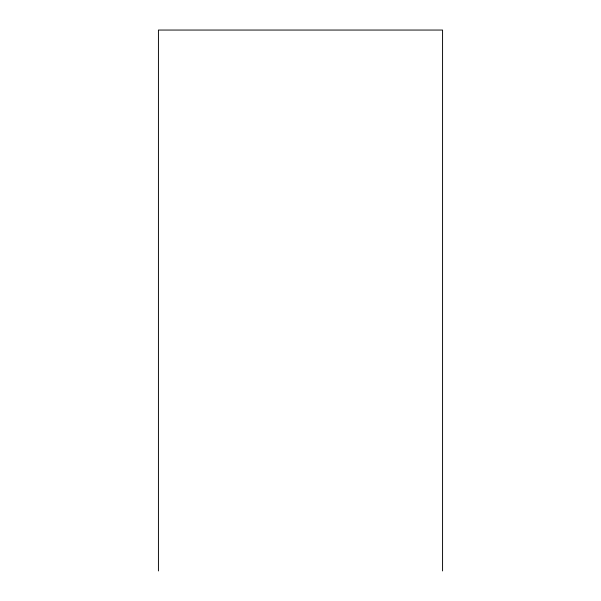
<?xml version="1.0" encoding="UTF-8"?>
<svg xmlns="http://www.w3.org/2000/svg" width="601" height="601" viewBox="0 0 601 601"><rect width="100%" height="100%" fill="white"/><g stroke="black" fill="none" stroke-linecap="round" stroke-linejoin="round"><path stroke-width="0.9" d="M442.569 570.95L442.569 30.05L158.431 30.05L158.431 570.95"/></g></svg>
